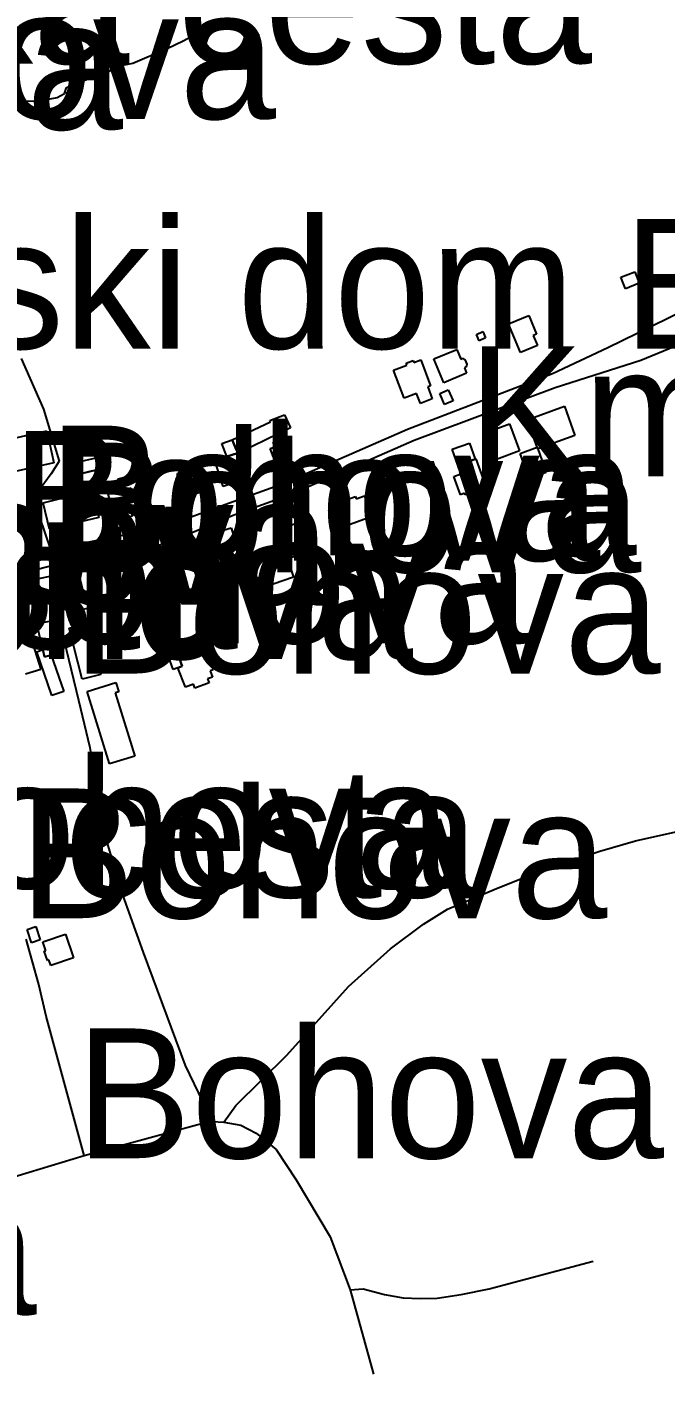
# Model space of a CAD drawing. Extents: x -8864 to 13231, y -7697 to 8949.
# Drawn here: x -2155 to -1850, y 2850 to 3494 of the extents above; entities that cross this region are included whole.
import ezdxf

# ---------------------------------------------------------------- set-up
doc = ezdxf.new("R2010")
doc.units = 0
for name, color, linetype in [('OSM_BUILDING_ALLOTMENT_HOUSE', 9, 'CONTINUOUS'), ('OSM_BUILDING_BARN', 9, 'CONTINUOUS'), ('OSM_BUILDING_FARM', 9, 'CONTINUOUS'), ('OSM_BUILDING_FARM_AUXILIARY', 9, 'CONTINUOUS'), ('OSM_BUILDING_GARAGE', 9, 'CONTINUOUS'), ('OSM_BUILDING_HOUSE', 9, 'CONTINUOUS'), ('OSM_BUILDING_ROOF', 9, 'CONTINUOUS'), ('OSM_BUILDING_SHED', 9, 'CONTINUOUS'), ('OSM_BUILDING_YES', 9, 'CONTINUOUS'), ('OSM_HIGHWAY_RESIDENTIAL', 8, 'CONTINUOUS'), ('OSM_HIGHWAY_SERVICE', 8, 'CONTINUOUS'), ('OSM_HIGHWAY_TRACK', 8, 'CONTINUOUS'), ('OSM_HIGHWAY_UNCLASSIFIED', 8, 'CONTINUOUS'), ('OSM_LABELS', 8, 'CONTINUOUS'), ('OSM_WATERWAY_STREAM', 4, 'CONTINUOUS')]:
    doc.layers.add(name, color=color, linetype=linetype)

msp = doc.modelspace()

# ---------------------------------------------------------------- linework, layer by layer
at = {"layer": 'OSM_BUILDING_ALLOTMENT_HOUSE'}
for p, q in [((-1870.811844, 3374.221169), (-1864.188566, 3376.845369)), ((-1864.188566, 3376.845369), (-1861.998673, 3371.307861)), ((-1868.606637, 3368.672542), (-1870.811844, 3374.221169)), ((-1861.998673, 3371.307861), (-1868.606637, 3368.672542)), ((-1939.839417, 3346.889456), (-1936.807257, 3348.223795)), ((-1938.499447, 3343.842715), (-1939.839417, 3346.889456)), ((-1935.467288, 3345.177054), (-1938.499447, 3343.842715)), ((-1936.807257, 3348.223795), (-1935.467288, 3345.177054))]:
    msp.add_line(p, q, dxfattribs=at)
at = {"layer": 'OSM_BUILDING_BARN'}
for p, q in [((-2056.723044, 3296.529273), (-2038.353976, 3305.046805)), ((-2038.644941, 3305.636138), (-2031.692413, 3308.360413)), ((-2038.353976, 3305.046805), (-2038.644941, 3305.636138)), ((-2031.692413, 3308.360413), (-2028.866992, 3302.200215)), ((-2176.248325, 3293.927312), (-2145.329485, 3300.721322)), ((-2145.329485, 3300.721322), (-2141.960419, 3285.409781)), ((-2028.866992, 3302.200215), (-2052.381543, 3290.747137)), ((-2054.678633, 3291.592219), (-2056.723044, 3296.529273)), ((-2053.591344, 3291.903564), (-2054.678633, 3291.592219)), ((-2052.381543, 3290.747137), (-2053.591344, 3291.903564)), ((-2038.484144, 3292.248269), (-2036.317222, 3293.059992)), ((-2036.952751, 3288.156295), (-2038.484144, 3292.248269)), ((-2037.159489, 3295.317249), (-2032.626563, 3297.007411)), ((-2036.317222, 3293.059992), (-2037.159489, 3295.317249)), ((-2032.626563, 3297.007411), (-2031.77664, 3294.750154)), ((-2031.77664, 3294.750154), (-2030.314159, 3295.306129)), ((-2030.314159, 3295.306129), (-2028.782765, 3291.203036)), ((-1918.935892, 3289.968773), (-1910.834819, 3292.915438)), ((-1910.834819, 3292.915438), (-1910.543855, 3292.114835)), ((-1910.543855, 3292.114835), (-1906.470347, 3280.906386)), ((-2141.960419, 3285.409781), (-2161.998706, 3281.006462)), ((-2028.782765, 3291.203036), (-2036.952751, 3288.156295)), ((-1914.579077, 3277.97084), (-1918.935892, 3289.968773)), ((-1906.470347, 3280.906386), (-1914.579077, 3277.97084))]:
    msp.add_line(p, q, dxfattribs=at)
at = {"layer": 'OSM_BUILDING_FARM'}
for p, q in [((-1935.176323, 3299.987435), (-1924.104346, 3304.157245)), ((-1930.314148, 3287.066585), (-1935.176323, 3299.987435)), ((-1924.104346, 3304.157245), (-1919.234514, 3291.225275)), ((-1948.828698, 3284.32007), (-1940.520887, 3287.288975)), ((-1940.520887, 3287.288975), (-1940.092097, 3287.444648)), ((-1940.092097, 3287.444648), (-1935.168666, 3273.667596)), ((-1919.234514, 3291.225275), (-1930.314148, 3287.066585)), ((-1950.651057, 3278.982714), (-1947.343246, 3280.16138)), ((-1947.527013, 3270.220554), (-1950.651057, 3278.982714)), ((-1947.343246, 3280.16138), (-1948.828698, 3284.32007)), ((-1935.168666, 3273.667596), (-1945.222266, 3270.076)), ((-1945.528545, 3270.943321), (-1947.527013, 3270.220554)), ((-1945.222266, 3270.076), (-1945.528545, 3270.943321))]:
    msp.add_line(p, q, dxfattribs=at)
at = {"layer": 'OSM_BUILDING_FARM_AUXILIARY'}
for p, q in [((-1915.605111, 3306.03644), (-1897.787345, 3312.507984)), ((-1897.787345, 3312.507984), (-1892.733746, 3298.586379)), ((-1910.834819, 3292.915438), (-1915.605111, 3306.03644)), ((-1892.733746, 3298.586379), (-1910.543855, 3292.114835)), ((-1910.543855, 3292.114835), (-1910.834819, 3292.915438)), ((-2155.046179, 3208.307218), (-2148.231477, 3186.657566)), ((-2148.231477, 3186.657566), (-2155.536225, 3184.366951))]:
    msp.add_line(p, q, dxfattribs=at)
at = {"layer": 'OSM_BUILDING_GARAGE'}
for p, q in [((-1957.419817, 3318.579227), (-1953.369281, 3320.369466)), ((-1955.084441, 3313.297468), (-1957.419817, 3318.579227)), ((-1953.369281, 3320.369466), (-1951.033905, 3315.087707)), ((-1951.033905, 3315.087707), (-1955.084441, 3313.297468)), ((-2097.006356, 3213.522261), (-2090.329479, 3215.779518)), ((-2090.329479, 3215.779518), (-2087.458116, 3207.250867)), ((-2094.134993, 3205.004729), (-2097.006356, 3213.522261)), ((-2087.458116, 3207.250867), (-2094.134993, 3205.004729)), ((-2154.732243, 3062.29716), (-2150.605137, 3063.664858)), ((-2152.626577, 3055.981288), (-2154.732243, 3062.29716)), ((-2150.605137, 3063.664858), (-2148.49947, 3057.360106)), ((-2148.49947, 3057.360106), (-2152.626577, 3055.981288))]:
    msp.add_line(p, q, dxfattribs=at)
at = {"layer": 'OSM_BUILDING_HOUSE'}
for p, q in [((-1924.517823, 3351.915466), (-1914.8241, 3355.962962)), ((-1918.767439, 3338.160654), (-1924.517823, 3351.915466)), ((-1914.8241, 3355.962962), (-1911.087499, 3347.022889)), ((-1911.087499, 3347.022889), (-1912.70312, 3346.3446)), ((-1912.70312, 3346.3446), (-1910.696994, 3341.52986)), ((-1960.199297, 3335.158391), (-1949.334058, 3339.695144)), ((-1949.334058, 3339.695144), (-1947.412159, 3335.102793)), ((-1910.696994, 3341.52986), (-1918.767439, 3338.160654)), ((-1979.471887, 3329.732078), (-1973.185515, 3332.10053)), ((-1973.560707, 3333.090165), (-1970.16867, 3334.368907)), ((-1973.185515, 3332.10053), (-1973.560707, 3333.090165)), ((-1970.16867, 3334.368907), (-1969.801135, 3333.379272)), ((-1969.801135, 3333.379272), (-1966.447383, 3334.635775)), ((-1966.447383, 3334.635775), (-1961.799603, 3322.337616)), ((-1955.444319, 3323.77203), (-1960.199297, 3335.158391)), ((-1947.412159, 3335.102793), (-1946.585206, 3335.447498)), ((-1946.585206, 3335.447498), (-1945.383062, 3334.802567)), ((-1944.801133, 3331.177612), (-1945.628085, 3330.832908)), ((-1945.628085, 3330.832908), (-1944.57908, 3328.308783)), ((-1945.383062, 3334.802567), (-1944.433598, 3332.667624)), ((-1944.433598, 3332.667624), (-1944.801133, 3331.177612)), ((-1974.456572, 3316.444285), (-1979.471887, 3329.732078)), ((-1944.57908, 3328.308783), (-1955.444319, 3323.77203)), ((-1968.507108, 3318.690422), (-1974.456572, 3316.444285)), ((-1966.700063, 3313.897921), (-1968.507108, 3318.690422)), ((-1961.799603, 3322.337616), (-1963.162543, 3321.826119)), ((-1963.162543, 3321.826119), (-1960.987964, 3316.055102)), ((-1960.987964, 3316.055102), (-1966.700063, 3313.897921)), ((-2065.000227, 3286.543969), (-2059.242186, 3288.423163)), ((-2060.94969, 3274.167974), (-2065.000227, 3286.543969)), ((-2059.242186, 3288.423163), (-2054.165616, 3290.079968)), ((-2054.165616, 3290.079968), (-2053.468832, 3290.302357)), ((-2053.468832, 3290.302357), (-2049.425953, 3277.926362)), ((-2082.955818, 3280.350411), (-2076.539279, 3282.540952)), ((-2079.089049, 3268.930692), (-2082.955818, 3280.350411)), ((-2076.539279, 3282.540952), (-2073.599003, 3283.541706)), ((-2073.599003, 3283.541706), (-2072.021667, 3284.075441)), ((-2072.021667, 3284.075441), (-2068.162555, 3272.677962)), ((-2109.831779, 3272.144226), (-2105.023202, 3273.36737)), ((-2105.023202, 3273.36737), (-2104.72458, 3272.088628)), ((-2068.162555, 3272.677962), (-2079.089049, 3268.930692)), ((-2049.425953, 3277.926362), (-2060.94969, 3274.167974)), ((-2147.151844, 3266.406568), (-2134.318764, 3269.453309)), ((-2144.142655, 3253.763704), (-2147.151844, 3266.406568)), ((-2134.318764, 3269.453309), (-2132.274354, 3269.942566)), ((-2132.274354, 3269.942566), (-2131.393802, 3266.228656)), ((-2131.393802, 3266.228656), (-2122.641887, 3268.308001)), ((-2122.641887, 3268.308001), (-2120.51325, 3259.379048)), ((-2115.972667, 3270.565258), (-2109.831779, 3272.144226)), ((-2113.200845, 3259.590319), (-2115.972667, 3270.565258)), ((-2104.72458, 3272.088628), (-2102.266694, 3262.214519)), ((-2006.171737, 3264.994392), (-2001.317218, 3266.79575)), ((-2001.746009, 3267.952177), (-1997.764385, 3269.41995)), ((-2001.317218, 3266.79575), (-2001.746009, 3267.952177)), ((-1997.764385, 3269.41995), (-1997.335595, 3268.263523)), ((-1997.335595, 3268.263523), (-1993.438198, 3269.709057)), ((-1993.438198, 3269.709057), (-1989.785824, 3259.857186)), ((-2109.02014, 3260.65779), (-2113.200845, 3259.590319)), ((-2108.599007, 3258.978747), (-2109.02014, 3260.65779)), ((-2104.517842, 3259.99062), (-2108.599007, 3258.978747)), ((-2102.266694, 3262.214519), (-2104.893034, 3261.580708)), ((-2104.893034, 3261.580708), (-2104.517842, 3259.99062)), ((-2002.519362, 3255.142522), (-2006.171737, 3264.994392)), ((-1989.785824, 3259.857186), (-2002.519362, 3255.142522)), ((-2120.51325, 3259.379048), (-2144.142655, 3253.763704)), ((-2068.170212, 3250.961592), (-2057.220747, 3254.30856)), ((-2057.220747, 3254.30856), (-2051.975723, 3237.151182)), ((-2033.928248, 3253.974975), (-2023.269748, 3257.599929)), ((-2029.104358, 3239.808741), (-2033.928248, 3253.974975)), ((-2023.269748, 3257.599929), (-2018.445857, 3243.433696)), ((-2062.925188, 3233.804215), (-2068.170212, 3250.961592)), ((-2104.793493, 3238.630075), (-2094.433615, 3241.999281)), ((-2094.433615, 3241.999281), (-2089.357044, 3226.387514)), ((-2018.445857, 3243.433696), (-2029.104358, 3239.808741)), ((-2099.716923, 3223.029427), (-2104.793493, 3238.630075)), ((-2051.975723, 3237.151182), (-2062.925188, 3233.804215)), ((-2139.334079, 3231.079939), (-2130.375426, 3233.326077)), ((-2134.916008, 3213.522261), (-2139.334079, 3231.079939)), ((-2130.375426, 3233.326077), (-2127.948166, 3223.685477)), ((-2127.948166, 3223.685477), (-2124.923664, 3224.441602)), ((-2124.923664, 3224.441602), (-2122.932852, 3216.535643)), ((-2089.357044, 3226.387514), (-2099.716923, 3223.029427)), ((-2122.932852, 3216.535643), (-2134.916008, 3213.522261)), ((-2079.862403, 3193.095753), (-2071.064546, 3196.342644)), ((-2071.064546, 3196.342644), (-2070.390733, 3194.507928)), ((-2082.121209, 3192.261791), (-2079.862403, 3193.095753)), ((-2080.635757, 3188.236534), (-2082.121209, 3192.261791)), ((-2070.390733, 3194.507928), (-2068.905281, 3195.052783)), ((-2068.905281, 3195.052783), (-2065.742953, 3186.479654)), ((-2082.756737, 3187.469289), (-2080.635757, 3188.236534)), ((-2078.974195, 3178.24011), (-2082.756737, 3187.469289)), ((-2066.141115, 3182.999253), (-2068.468834, 3182.131933)), ((-2065.742953, 3186.479654), (-2067.228405, 3185.934799)), ((-2067.228405, 3185.934799), (-2066.141115, 3182.999253)), ((-2075.245251, 3179.618927), (-2078.974195, 3178.24011)), ((-2074.533153, 3177.695255), (-2075.245251, 3179.618927)), ((-2067.756736, 3180.208261), (-2074.533153, 3177.695255)), ((-2068.468834, 3182.131933), (-2067.756736, 3180.208261)), ((-2147.31264, 3056.348232), (-2136.455059, 3060.095501)), ((-2136.455059, 3060.095501), (-2132.557662, 3048.831455)), ((-2145.857816, 3052.133944), (-2147.31264, 3056.348232)), ((-2146.592885, 3051.878196), (-2145.857816, 3052.133944)), ((-2145.076805, 3047.485996), (-2146.592885, 3051.878196)), ((-2144.341736, 3047.741744), (-2145.076805, 3047.485996)), ((-2143.415243, 3045.073066), (-2144.341736, 3047.741744)), ((-2132.557662, 3048.831455), (-2143.415243, 3045.073066))]:
    msp.add_line(p, q, dxfattribs=at)
at = {"layer": 'OSM_BUILDING_ROOF'}
for p, q in [((-1951.554579, 3291.948042), (-1943.246768, 3294.916947)), ((-1948.828698, 3284.32007), (-1951.554579, 3291.948042)), ((-1943.246768, 3294.916947), (-1940.520887, 3287.288975)), ((-1940.520887, 3287.288975), (-1948.828698, 3284.32007))]:
    msp.add_line(p, q, dxfattribs=at)
at = {"layer": 'OSM_BUILDING_SHED'}
for p, q in [((-1861.179378, 3378.946953), (-1858.974171, 3379.158223)), ((-1860.873099, 3375.789017), (-1861.179378, 3378.946953)), ((-1858.660235, 3376.011407), (-1860.873099, 3375.789017)), ((-1858.974171, 3379.158223), (-1858.660235, 3376.011407))]:
    msp.add_line(p, q, dxfattribs=at)
at = {"layer": 'OSM_BUILDING_YES'}
for p, q in [((-2061.623504, 3294.683437), (-2056.723044, 3296.529273)), ((-2059.242186, 3288.423163), (-2061.623504, 3294.683437)), ((-2056.723044, 3296.529273), (-2054.678633, 3291.592219)), ((-2130.804216, 3285.743365), (-2121.056895, 3288.05622)), ((-2129.494874, 3280.239217), (-2130.804216, 3285.743365)), ((-2121.056895, 3288.05622), (-2119.747553, 3282.552071)), ((-2054.165616, 3290.079968), (-2059.242186, 3288.423163)), ((-2054.678633, 3291.592219), (-2054.165616, 3290.079968)), ((-2136.493344, 3278.571293), (-2129.494874, 3280.239217)), ((-2129.494874, 3280.239217), (-2121.500999, 3282.14065)), ((-2121.500999, 3282.14065), (-2129.494874, 3280.239217)), ((-2119.747553, 3282.552071), (-2121.500999, 3282.14065)), ((-2121.500999, 3282.14065), (-2119.510187, 3273.745433)), ((-2111.271289, 3277.848526), (-2100.183998, 3280.650638)), ((-2100.183998, 3280.650638), (-2099.885376, 3279.427494)), ((-2099.885376, 3279.427494), (-2097.465774, 3280.027946)), ((-2097.465774, 3280.027946), (-2096.539281, 3276.291797)), ((-2134.318764, 3269.453309), (-2136.493344, 3278.571293)), ((-2119.510187, 3273.745433), (-2121.439743, 3273.289534)), ((-2121.439743, 3273.289534), (-2120.383081, 3268.852856)), ((-2109.831779, 3272.144226), (-2111.271289, 3277.848526)), ((-2105.023202, 3273.36737), (-2109.831779, 3272.144226)), ((-2104.72458, 3272.088628), (-2105.023202, 3273.36737)), ((-2098.078332, 3273.778791), (-2104.72458, 3272.088628)), ((-2096.539281, 3276.291797), (-2098.583692, 3275.7803)), ((-2098.583692, 3275.7803), (-2098.078332, 3273.778791)), ((-2132.274354, 3269.942566), (-2134.318764, 3269.453309)), ((-2131.393802, 3266.228656), (-2132.274354, 3269.942566)), ((-2122.641887, 3268.308001), (-2131.393802, 3266.228656)), ((-2120.383081, 3268.852856), (-2122.641887, 3268.308001)), ((-2039.441265, 3233.993247), (-2029.586747, 3237.384692)), ((-2037.167146, 3227.377148), (-2039.441265, 3233.993247)), ((-2029.586747, 3237.384692), (-2027.30497, 3230.757474)), ((-2027.30497, 3230.757474), (-2037.167146, 3227.377148)), ((-2049.311098, 3223.518684), (-2040.574497, 3226.398633)), ((-2046.638816, 3215.412574), (-2049.311098, 3223.518684)), ((-2040.574497, 3226.398633), (-2037.909872, 3218.292523)), ((-2037.909872, 3218.292523), (-2046.638816, 3215.412574)), ((-2150.084463, 3208.429533), (-2142.726116, 3210.097457)), ((-2147.289669, 3196.120255), (-2150.084463, 3208.429533)), ((-2142.726116, 3210.097457), (-2139.150312, 3194.352255)), ((-2134.755212, 3206.316829), (-2125.880785, 3208.607445)), ((-2125.880785, 3208.607445), (-2119.617385, 3184.289114)), ((-2128.491811, 3181.998499), (-2134.755212, 3206.316829)), ((-2089.640352, 3199.578417), (-2083.139586, 3201.969108)), ((-2083.139586, 3201.969108), (-2079.862403, 3193.095753)), ((-2150.145719, 3195.141739), (-2147.289669, 3196.120255)), ((-2142.955825, 3174.203734), (-2150.145719, 3195.141739)), ((-2146.516316, 3192.684331), (-2147.289669, 3196.120255)), ((-2147.289669, 3196.120255), (-2146.516316, 3192.684331)), ((-2084.877718, 3186.679805), (-2089.640352, 3199.578417)), ((-2143.24679, 3193.429337), (-2146.516316, 3192.684331)), ((-2146.516316, 3192.684331), (-2143.24679, 3193.429337)), ((-2139.150312, 3194.352255), (-2143.24679, 3193.429337)), ((-2143.24679, 3193.429337), (-2137.312639, 3176.138526)), ((-2079.862403, 3193.095753), (-2082.121209, 3192.261791)), ((-2082.121209, 3192.261791), (-2080.635757, 3188.236534)), ((-2119.617385, 3184.289114), (-2128.491811, 3181.998499)), ((-2082.756737, 3187.469289), (-2084.877718, 3186.679805)), ((-2080.635757, 3188.236534), (-2082.756737, 3187.469289)), ((-2137.312639, 3176.138526), (-2142.955825, 3174.203734)), ((-2126.125808, 3176.082929), (-2112.312636, 3180.386172)), ((-2115.344796, 3141.490187), (-2126.125808, 3176.082929)), ((-2110.934382, 3175.960614), (-2112.641886, 3175.426879)), ((-2112.312636, 3180.386172), (-2110.934382, 3175.960614)), ((-2112.641886, 3175.426879), (-2103.239129, 3145.259695)), ((-2103.239129, 3145.259695), (-2115.344796, 3141.490187))]:
    msp.add_line(p, q, dxfattribs=at)
at = {"layer": 'OSM_HIGHWAY_RESIDENTIAL'}
for p, q in [((-1840.896068, 3358.120143), (-1862.986422, 3347.289757)), ((-1862.986422, 3347.289757), (-1877.075245, 3340.384552)), ((-1877.075245, 3340.384552), (-1903.438188, 3328.008557)), ((-1903.438188, 3328.008557), (-1972.825638, 3301.42185)), ((-1972.825638, 3301.42185), (-2032.343256, 3275.379998)), ((-2032.343256, 3275.379998), (-2065.903749, 3263.370946)), ((-2065.903749, 3263.370946), (-2082.442802, 3257.244106)), ((-2090.995636, 3254.975729), (-2103.591349, 3251.784435)), ((-2082.442802, 3257.244106), (-2090.995636, 3254.975729)), ((-2103.591349, 3251.784435), (-2134.778183, 3245.601997)), ((-2145.19166, 3243.155708), (-2157.059961, 3239.875458)), ((-2143.530098, 3243.544891), (-2145.19166, 3243.155708)), ((-2144.096713, 3239.263886), (-2145.19166, 3243.155708)), ((-2134.778183, 3245.601997), (-2143.530098, 3243.544891)), ((-2143.017081, 3234.404668), (-2144.096713, 3239.263886)), ((-2141.776652, 3231.802706), (-2143.017081, 3234.404668)), ((-2157.228415, 3228.4335), (-2141.776652, 3231.802706)), ((-2149.142656, 3035.943963), (-2155.191661, 3057.738168)), ((-2145.635764, 3020.854811), (-2149.142656, 3035.943963)), ((-2127.511719, 2954.171214), (-2145.635764, 3020.854811))]:
    msp.add_line(p, q, dxfattribs=at)
at = {"layer": 'OSM_HIGHWAY_SERVICE'}
for p, q in [((-2157.580635, 3335.280705), (-2147.021675, 3311.162526)), ((-2147.021675, 3311.162526), (-2139.479561, 3286.277101)), ((-2139.479561, 3286.277101), (-2143.254447, 3280.250336)), ((-2143.254447, 3280.250336), (-2149.785841, 3271.199069)), ((-2149.785841, 3271.199069), (-2149.035458, 3259.890545)), ((-2149.035458, 3259.890545), (-2143.530098, 3243.544891)), ((-2081.539279, 3254.475352), (-2082.442802, 3257.244106)), ((-2078.821055, 3247.392235), (-2081.539279, 3254.475352)), ((-2068.308037, 3213.878084), (-2078.821055, 3247.392235)), ((-2138.331016, 3206.08332), (-2141.776652, 3231.802706)), ((-2069.770518, 3203.948377), (-2068.308037, 3213.878084)), ((-2130.092118, 3171.757446), (-2138.331016, 3206.08332)), ((-2124.632699, 3149.184876), (-2130.092118, 3171.757446)), ((-2122.703143, 3137.90971), (-2124.632699, 3149.184876))]:
    msp.add_line(p, q, dxfattribs=at)
at = {"layer": 'OSM_HIGHWAY_TRACK'}
for p, q in [((-2116.952759, 3105.70766), (-2122.703143, 3137.90971)), ((-2108.989512, 3078.931921), (-2116.952759, 3105.70766)), ((-1863.828689, 3104.740264), (-1844.471872, 3109.043507)), ((-1911.18704, 3089.617754), (-1880.788874, 3099.725373)), ((-1880.788874, 3099.725373), (-1863.828689, 3104.740264)), ((-1931.462693, 3081.389329), (-1911.18704, 3089.617754)), ((-1953.744472, 3072.093433), (-1931.462693, 3081.389329)), ((-2099.165621, 3051.277743), (-2108.989512, 3078.931921)), ((-1965.229925, 3064.821285), (-1953.744472, 3072.093433)), ((-1980.987967, 3053.123579), (-1965.229925, 3064.821285)), ((-2079.096706, 2997.192531), (-2099.165621, 3051.277743)), ((-2001.026254, 3034.976567), (-1980.987967, 3053.123579)), ((-2030.497926, 3002.24078), (-2001.026254, 3034.976567)), ((-2055.046168, 2978.122601), (-2030.497926, 3002.24078)), ((-2070.597471, 2979.790525), (-2079.096706, 2997.192531)), ((-2066.317226, 2970.494629), (-2070.597471, 2979.790525)), ((-2060.658726, 2970.216642), (-2055.046168, 2978.122601)), ((-1933.798069, 2890.412043), (-1883.966516, 2903.655358)), ((-2000.283528, 2890.02286), (-1994.073726, 2890.412043)), ((-1994.073726, 2890.412043), (-1983.905272, 2887.84344)), ((-1983.905272, 2887.84344), (-1974.870049, 2886.108799)), ((-1974.870049, 2886.108799), (-1966.761319, 2885.797453)), ((-1966.761319, 2885.797453), (-1958.644932, 2885.997604)), ((-1958.644932, 2885.997604), (-1947.243706, 2887.743364)), ((-1947.243706, 2887.743364), (-1933.798069, 2890.412043))]:
    msp.add_line(p, q, dxfattribs=at)
at = {"layer": 'OSM_HIGHWAY_UNCLASSIFIED'}
for p, q in [((-2127.511719, 2954.171214), (-2069.655664, 2970.005371)), ((-2069.655664, 2970.005371), (-2066.317226, 2970.494629)), ((-2066.317226, 2970.494629), (-2060.658726, 2970.216642)), ((-2060.658726, 2970.216642), (-2052.504054, 2968.748869)), ((-2052.504054, 2968.748869), (-2045.183992, 2964.99048)), ((-2045.183992, 2964.99048), (-2035.681694, 2957.040043)), ((-2035.681694, 2957.040043), (-2026.072198, 2942.673658)), ((-2192.435157, 2934.678743), (-2127.511719, 2954.171214)), ((-2026.072198, 2942.673658), (-2009.862395, 2915.275228)), ((-2009.862395, 2915.275228), (-2000.283528, 2890.02286)), ((-2000.283528, 2890.02286), (-1989.073725, 2849.592385))]:
    msp.add_line(p, q, dxfattribs=at)
at = {"layer": 'OSM_WATERWAY_STREAM'}
for p, q in [((-2080.19931, 3487.228572), (-2065.873121, 3495.045576)), ((-2087.772052, 3483.54802), (-2080.19931, 3487.228572)), ((-2104.219221, 3476.564979), (-2087.772052, 3483.54802)), ((-2119.402989, 3471.438893), (-2115.490278, 3472.750993)), ((-2115.490278, 3472.750993), (-2111.56991, 3475.119445)), ((-2111.56991, 3475.119445), (-2104.219221, 3476.564979)), ((-2135.934385, 3465.000707), (-2129.785839, 3467.358039)), ((-2129.923664, 3465.034065), (-2129.785839, 3467.358039)), ((-2129.785839, 3467.358039), (-2128.759805, 3467.747221)), ((-2128.759805, 3467.747221), (-2119.402989, 3471.438893)), ((-2148.675581, 3458.484684), (-2140.421368, 3460.197086)), ((-2140.421368, 3460.197086), (-2136.937448, 3462.054041)), ((-2136.937448, 3462.054041), (-2136.768994, 3462.554418)), ((-2136.768994, 3462.554418), (-2135.934385, 3465.000707)), ((-2136.768994, 3462.554418), (-2134.701613, 3462.365387)), ((-2134.701613, 3462.365387), (-2130.850158, 3463.899877)), ((-2130.850158, 3463.899877), (-2129.923664, 3465.034065)), ((-2159.954296, 3458.417967), (-2148.675581, 3458.484684)), ((-1861.194692, 3334.602416), (-1842.335578, 3342.41942)), ((-1902.274328, 3321.481415), (-1861.194692, 3334.602416)), ((-1969.732223, 3296.273525), (-1902.274328, 3321.481415)), ((-2028.989503, 3270.320629), (-1969.732223, 3296.273525)), ((-2055.474958, 3260.757865), (-2028.989503, 3270.320629)), ((-2084.617381, 3248.404109), (-2055.474958, 3260.757865)), ((-2100.819526, 3243.200186), (-2084.617381, 3248.404109)), ((-2129.219223, 3239.464037), (-2114.265163, 3240.49815)), ((-2114.265163, 3240.49815), (-2100.819526, 3243.200186)), ((-2167.687834, 3230.034707), (-2141.22535, 3236.917673)), ((-2141.22535, 3236.917673), (-2129.219223, 3239.464037))]:
    msp.add_line(p, q, dxfattribs=at)

# ---------------------------------------------------------------- texts
at = {"layer": 'OSM_LABELS'}
for s, p in [('Ljubljanska cesta', (-2520.981328, 3476.353424)), ('Bohova', (-2317.190147, 3449.928234)), ('Bohova', (-2390.381247, 3444.876205)), ('Novi gasilski dom Bohova', (-2538.312683, 3340.042072)), ('Kmetija ob potoku', (-1944.097457, 3279.054991)), ('Bohova', (-2144.644187, 3241.209797)), ('Bohova', (-2162.067218, 3238.68414)), ('Bohova', (-2142.396866, 3233.103687)), ('Bohova', (-2290.964294, 3217.573342)), ('Bohovska cesta', (-2639.789723, 3196.565034)), ('Bohova', (-2195.89534, 3199.130621)), ('PGD Bohova', (-2454.397557, 3191.683577)), ('Bohova', (-2133.194761, 3184.684046)), ('Bohova', (-2233.096616, 3082.007626)), ('Ljubljanska cesta', (-2575.121356, 3077.681612)), ('Bohova', (-2158.576535, 3067.706128)), ('Bohova', (-2131.600558, 2952.94359)), ('Bohovska cesta', (-2735.892366, 2878.077803))]:
    msp.add_text(s, height=62.042552, dxfattribs=at).set_placement(p)

doc.saveas('drawing.dxf')
